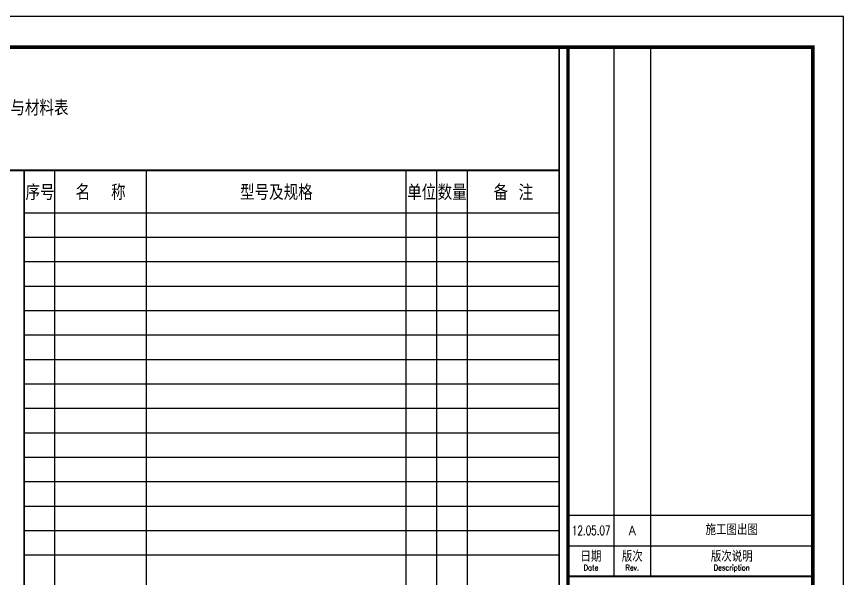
# Model space of a CAD drawing. Extents: x 913510 to 997610, y -270398 to 254224.
# Drawn here: x 970592 to 997610, y 235854 to 254224 of the extents above; entities that cross this region are included whole.
import ezdxf
from ezdxf.enums import TextEntityAlignment as Align

# ---------------------------------------------------------------- set-up
doc = ezdxf.new("R2010")
doc.units = 0
doc.header["$LTSCALE"] = 1000
doc.header["$MEASUREMENT"] = 0
doc.layers.add('图框', color=139, linetype='Continuous')
doc.styles.add('TKZ1_tjhts.shx', font='tjromant.shx', dxfattribs={"bigfont": 'tjhts.shx'})
doc.styles.add('TKZ2_tjkts.shx', font='tjromant.shx', dxfattribs={"bigfont": 'tjkts.shx'})

# ---------------------------------------------------------------- blocks, each defined once
blk = doc.blocks.new('TJAD_TK_A1')
at = {"color": 0}
for p, q in [((1266.38, 940.45), (1266.38, 767.45)), ((1278.38, 940.45), (1278.38, 767.45)), ((1251.38, 777.45), (1263.38, 777.45)), ((1251.38, 777.45), (1331.38, 777.45)), ((1251.38, 767.45), (1331.38, 767.45))]:
    blk.add_line(p, q, dxfattribs=at)
for points, const_width in [([(1251.38, 940.45), (1251.38, 366.45)], 1), ([(1251.38, 767.45), (1331.38, 767.45)], 0.6)]:
    blk.add_lwpolyline(points, dxfattribs=dict(at, const_width=const_width))
at = {"layer": '图框', "color": 0}
for p, q in [((1341.38, 950.45), (500.38, 950.45)), ((1341.38, 356.45), (1341.38, 950.45)), ((1251.38, 787.45), (1331.38, 787.45))]:
    blk.add_line(p, q, dxfattribs=at)
at = {"layer": '图框', "color": 0, "const_width": 1.2}
blk.add_lwpolyline([(1331.38, 940.45), (525.38, 940.45), (525.38, 366.45), (1331.38, 366.45)], close=True, dxfattribs=at)
at = {"color": 0, "style": 'TKZ2_tjkts.shx'}
for s, p in [('日期', (1258.88, 774)), ('版次', (1272.38, 774)), ('版次说明', (1304.88, 774))]:
    blk.add_text(s, height=3.6, dxfattribs=at).set_placement(p, align=Align.MIDDLE_CENTER)
at = {"color": 0, "style": 'TKZ2_tjkts.shx', "width": 0.8}
for s, p in [('Date', (1258.88, 770.3)), ('Rev.', (1272.38, 770.3)), ('Description', (1304.88, 770.3))]:
    blk.add_text(s, height=1.8, dxfattribs=at).set_placement(p, align=Align.MIDDLE_CENTER)
at = {"layer": '图框', "color": 0, "style": 'TKZ1_tjhts.shx', "width": 0.7}
blk.add_text('12.05.07', height=3, dxfattribs=at).set_placement((1258.96, 782.45), align=Align.MIDDLE_CENTER)
at = {"layer": '图框', "color": 0, "style": 'TKZ1_tjhts.shx'}
for s, height, p in [('A', 3, (1272.38, 782.45)), ('施工图出图', 3.6, (1304.88, 782.73))]:
    blk.add_text(s, height=height, dxfattribs=at).set_placement(p, align=Align.MIDDLE_CENTER)

msp = doc.modelspace()

# ---------------------------------------------------------------- linework, layer by layer
for p, q in [((971840, 211043), (971840, 249198)), ((974837, 211043), (974837, 249198)), ((983327, 211043), (983327, 249198)), ((984326, 211043), (984326, 249198)), ((985324, 211043), (985324, 249198)), ((988321, 247799), (970842, 247799)), ((988321, 247000), (970842, 247000)), ((988321, 246201), (970842, 246201)), ((988321, 245402), (970842, 245402)), ((988321, 244603), (970842, 244603)), ((988321, 243804), (970842, 243804)), ((988321, 243005), (970842, 243005)), ((988321, 242206), (970842, 242206)), ((988321, 241407), (970842, 241407)), ((988321, 240608), (970842, 240608)), ((988321, 239809), (970842, 239809)), ((988321, 239010), (970842, 239010)), ((988321, 238211), (970842, 238211)), ((988321, 237412), (970842, 237412)), ((988321, 236613), (970842, 236613))]:
    msp.add_line(p, q)
at = {"const_width": 59.9}
for points in [[(952863, 249198), (988321, 249198), (988321, 253193), (952863, 253193)], [(970842, 249198), (988321, 249198), (988321, 211043), (970842, 211043)]]:
    msp.add_lwpolyline(points, close=True, dxfattribs=at)

# ---------------------------------------------------------------- block references
at = {"layer": '图框', "xscale": 100, "yscale": 100, "zscale": 100}
msp.add_blockref('TJAD_TK_A1', (863472, 159179), dxfattribs=at)

# ---------------------------------------------------------------- texts
at = {"style": 'TKZ2_tjkts.shx'}
msp.add_text('主要设备与材料表', height=499.4, dxfattribs=at).set_placement((970392, 251234), align=Align.MIDDLE_CENTER)
for s, p in [('序号', (971362, 248498)), ('名  称', (973339, 248498)), ('型号及规格', (979082, 248498)), ('单位', (983826, 248498)), ('数量', (984825, 248498)), ('备 注', (986823, 248498))]:
    msp.add_text(s, height=499.4, dxfattribs=at).set_placement(p, align=Align.MIDDLE)

doc.saveas('drawing.dxf')
